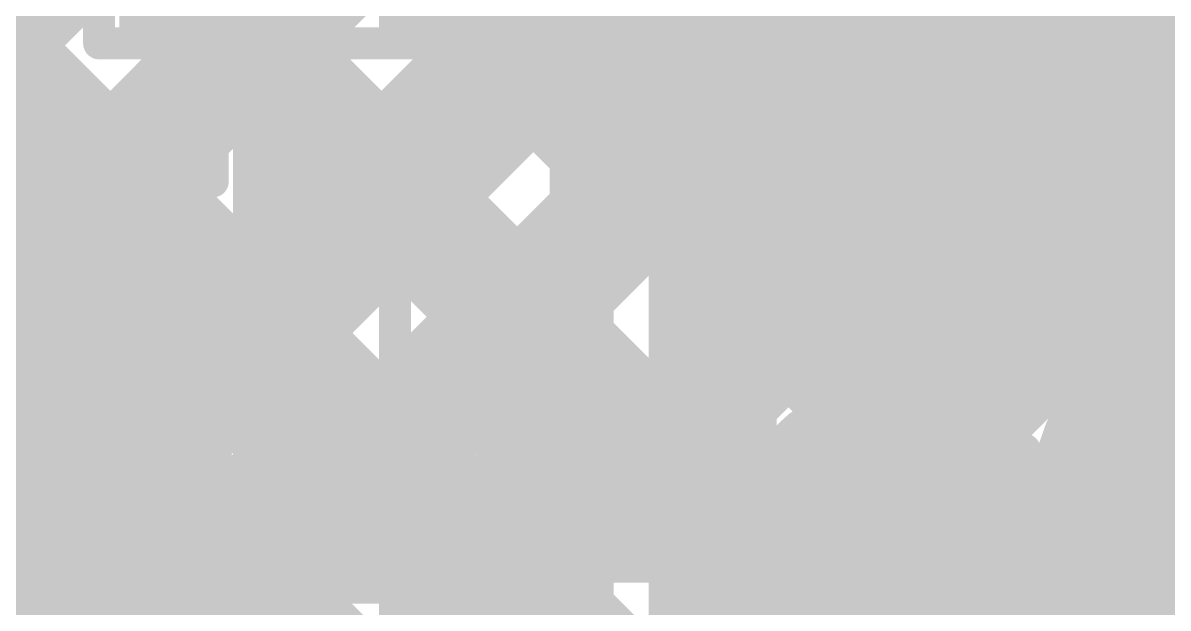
# Model space of a CAD drawing. Header units: millimetres. Extents: x 13 to 259, y -2 to 326.
# Drawn here: x 134.642 to 138.225, y 119.156 to 120.986 of the extents above; entities that cross this region are included whole.
import ezdxf

# ---------------------------------------------------------------- set-up
doc = ezdxf.new("R2010")
doc.units = ezdxf.units.MM
for name, color, linetype in [('BottomLayer', 5, 'Continuous'), ('ConnectLayer', 7, 'Continuous'), ('DrillDrawing', 1, 'Continuous'), ('Mechanical14', 56, 'Continuous'), ('Mechanical8', 56, 'Continuous'), ('MidLayer1', 16, 'Continuous'), ('MidLayer2', 76, 'Continuous'), ('MidLayer3', 90, 'Continuous'), ('MidLayer4', 156, 'Continuous'), ('MidLayer5', 130, 'Continuous'), ('MidLayer6', 216, 'Continuous'), ('MultiLayer', 9, 'Continuous'), ('TopLayer', 1, 'Continuous'), ('TopPaste', 8, 'Continuous'), ('TopSolder', 216, 'Continuous')]:
    doc.layers.add(name, color=color, linetype=linetype)

# ---------------------------------------------------------------- blocks, each defined once
blk = doc.blocks.new('SAMTEC_ASP_127797_01_185')
at = {"layer": 'Mechanical14', "const_width": 0.1}
for points in [[(-18.6309, 2.7038), (-18.6309, 3.0594)], [(-18.1991, 2.7038), (-18.1991, 3.0594)], [(-17.3609, 2.7038), (-17.3609, 3.0594)], [(-16.9291, 2.7038), (-16.9291, 3.0594)], [(-18.1991, 2.7038), (-18.6309, 2.7038)], [(-16.9291, 2.7038), (-17.3609, 2.7038)], [(-18.1991, 2.3762), (-18.6309, 2.3762)], [(-18.6309, 2.0206), (-18.6309, 2.3762)], [(-18.2007, 2.0206), (-18.2007, 2.3762)], [(-16.9291, 2.3762), (-17.3609, 2.3762)], [(-17.3609, 2.0206), (-17.3609, 2.3762)], [(-16.9291, 2.0206), (-16.9291, 2.3762)], [(-18.6309, 2.1336), (-19.4691, 2.1336)], [(-17.3609, 2.1336), (-18.1991, 2.1336)], [(-16.0909, 2.1336), (-16.9291, 2.1336)], [(-18.6309, 2.0206), (-18.7452, 2.0206)], [(-18.0848, 2.0206), (-18.1991, 2.0206)], [(-18.0848, 1.8796), (-18.0848, 2.0206)], [(-17.3609, 2.0206), (-17.4752, 2.0206)], [(-17.4752, 1.8796), (-17.4752, 2.0206)], [(-16.8148, 2.0206), (-16.9291, 2.0206)], [(-17.4752, 1.8796), (-18.0848, 1.8796)], [(-17.4752, 0.6604), (-18.0848, 0.6604)], [(-18.0848, 0.5194), (-18.0848, 0.6604)], [(-17.4752, 0.5194), (-17.4752, 0.6604)], [(-18.6309, 0.5194), (-18.7452, 0.5194)], [(-18.6309, 0.1638), (-18.6309, 0.5194)], [(-18.0848, 0.5194), (-18.1991, 0.5194)], [(-18.1991, 0.1638), (-18.1991, 0.5194)], [(-17.3609, 0.5194), (-17.4752, 0.5194)], [(-17.3609, 0.1638), (-17.3609, 0.5194)], [(-16.8148, 0.5194), (-16.9291, 0.5194)], [(-16.9291, 0.1638), (-16.9291, 0.5194)], [(-18.6309, 0.4064), (-19.4691, 0.4064)], [(-17.3609, 0.4064), (-18.1991, 0.4064)], [(-16.0909, 0.4064), (-16.9291, 0.4064)], [(-18.1991, 0.1638), (-18.6309, 0.1638)], [(-16.9291, 0.1638), (-17.3609, 0.1638)], [(-18.1991, -0.1638), (-18.6309, -0.1638)], [(-18.6309, -0.5194), (-18.6309, -0.1638)], [(-18.2007, -0.5194), (-18.2007, -0.1638)], [(-16.9291, -0.1638), (-17.3609, -0.1638)], [(-17.3609, -0.5194), (-17.3609, -0.1638)], [(-16.9291, -0.5194), (-16.9291, -0.1638)], [(-18.6309, -0.4064), (-19.4691, -0.4064)], [(-17.3609, -0.4064), (-18.1991, -0.4064)], [(-16.0909, -0.4064), (-16.9291, -0.4064)], [(-18.6309, -0.5194), (-18.7452, -0.5194)], [(-18.0848, -0.5194), (-18.1991, -0.5194)], [(-18.0848, -0.6604), (-18.0848, -0.5194)], [(-17.3609, -0.5194), (-17.4752, -0.5194)], [(-17.4752, -0.6604), (-17.4752, -0.5194)], [(-16.8148, -0.5194), (-16.9291, -0.5194)], [(-17.4752, -0.6604), (-18.0848, -0.6604)]]:
    blk.add_lwpolyline(points, dxfattribs=at)
at = {"layer": 'Mechanical14', "const_width": 0.05}
for points in [[(-18.6559, 2.7038, 1), (-18.6059, 2.7038, 1)], [(-18.6559, 2.7038, 1), (-18.6059, 2.7038, 1)], [(-18.2241, 2.7038, 1), (-18.1741, 2.7038, 1)], [(-18.2241, 2.7038, 1), (-18.1741, 2.7038, 1)], [(-17.3859, 2.7038, 1), (-17.3359, 2.7038, 1)], [(-17.3859, 2.7038, 1), (-17.3359, 2.7038, 1)], [(-16.9541, 2.7038, 1), (-16.9041, 2.7038, 1)], [(-16.9541, 2.7038, 1), (-16.9041, 2.7038, 1)], [(-18.6559, 2.3762, 1), (-18.6059, 2.3762, 1)], [(-18.6559, 2.3762, 1), (-18.6059, 2.3762, 1)], [(-18.2257, 2.3762, 1), (-18.1757, 2.3762, 1)], [(-18.2241, 2.3762, 1), (-18.1741, 2.3762, 1)], [(-17.3859, 2.3762, 1), (-17.3359, 2.3762, 1)], [(-17.3859, 2.3762, 1), (-17.3359, 2.3762, 1)], [(-16.9541, 2.3762, 1), (-16.9041, 2.3762, 1)], [(-16.9541, 2.3762, 1), (-16.9041, 2.3762, 1)], [(-18.6559, 2.1336, 1), (-18.6059, 2.1336, 1)], [(-18.2241, 2.1336, 1), (-18.1741, 2.1336, 1)], [(-17.3859, 2.1336, 1), (-17.3359, 2.1336, 1)], [(-16.9541, 2.1336, 1), (-16.9041, 2.1336, 1)], [(-18.6559, 2.0206, 1), (-18.6059, 2.0206, 1)], [(-18.6559, 2.0206, 1), (-18.6059, 2.0206, 1)], [(-18.2257, 2.0206, 1), (-18.1757, 2.0206, 1)], [(-18.2241, 2.0206, 1), (-18.1741, 2.0206, 1)], [(-18.1098, 2.0206, 1), (-18.0598, 2.0206, 1)], [(-18.1098, 2.0206, 1), (-18.0598, 2.0206, 1)], [(-17.5002, 2.0206, 1), (-17.4502, 2.0206, 1)], [(-17.5002, 2.0206, 1), (-17.4502, 2.0206, 1)], [(-17.3859, 2.0206, 1), (-17.3359, 2.0206, 1)], [(-17.3859, 2.0206, 1), (-17.3359, 2.0206, 1)], [(-16.9541, 2.0206, 1), (-16.9041, 2.0206, 1)], [(-16.9541, 2.0206, 1), (-16.9041, 2.0206, 1)], [(-18.1098, 1.8796, 1), (-18.0598, 1.8796, 1)], [(-18.1098, 1.8796, 1), (-18.0598, 1.8796, 1)], [(-17.5002, 1.8796, 1), (-17.4502, 1.8796, 1)], [(-17.5002, 1.8796, 1), (-17.4502, 1.8796, 1)], [(-18.1098, 0.6604, 1), (-18.0598, 0.6604, 1)], [(-18.1098, 0.6604, 1), (-18.0598, 0.6604, 1)], [(-17.5002, 0.6604, 1), (-17.4502, 0.6604, 1)], [(-17.5002, 0.6604, 1), (-17.4502, 0.6604, 1)], [(-18.6559, 0.5194, 1), (-18.6059, 0.5194, 1)], [(-18.6559, 0.5194, 1), (-18.6059, 0.5194, 1)], [(-18.2241, 0.5194, 1), (-18.1741, 0.5194, 1)], [(-18.2241, 0.5194, 1), (-18.1741, 0.5194, 1)], [(-18.1098, 0.5194, 1), (-18.0598, 0.5194, 1)], [(-18.1098, 0.5194, 1), (-18.0598, 0.5194, 1)], [(-17.5002, 0.5194, 1), (-17.4502, 0.5194, 1)], [(-17.5002, 0.5194, 1), (-17.4502, 0.5194, 1)], [(-17.3859, 0.5194, 1), (-17.3359, 0.5194, 1)], [(-17.3859, 0.5194, 1), (-17.3359, 0.5194, 1)], [(-16.9541, 0.5194, 1), (-16.9041, 0.5194, 1)], [(-16.9541, 0.5194, 1), (-16.9041, 0.5194, 1)], [(-18.6559, 0.4064, 1), (-18.6059, 0.4064, 1)], [(-18.2241, 0.4064, 1), (-18.1741, 0.4064, 1)], [(-17.3859, 0.4064, 1), (-17.3359, 0.4064, 1)], [(-16.9541, 0.4064, 1), (-16.9041, 0.4064, 1)], [(-18.6559, 0.1638, 1), (-18.6059, 0.1638, 1)], [(-18.6559, 0.1638, 1), (-18.6059, 0.1638, 1)], [(-18.2241, 0.1638, 1), (-18.1741, 0.1638, 1)], [(-18.2241, 0.1638, 1), (-18.1741, 0.1638, 1)], [(-17.3859, 0.1638, 1), (-17.3359, 0.1638, 1)], [(-17.3859, 0.1638, 1), (-17.3359, 0.1638, 1)], [(-16.9541, 0.1638, 1), (-16.9041, 0.1638, 1)], [(-16.9541, 0.1638, 1), (-16.9041, 0.1638, 1)], [(-18.6559, -0.1638, 1), (-18.6059, -0.1638, 1)], [(-18.6559, -0.1638, 1), (-18.6059, -0.1638, 1)], [(-18.2257, -0.1638, 1), (-18.1757, -0.1638, 1)], [(-18.2241, -0.1638, 1), (-18.1741, -0.1638, 1)], [(-17.3859, -0.1638, 1), (-17.3359, -0.1638, 1)], [(-17.3859, -0.1638, 1), (-17.3359, -0.1638, 1)], [(-16.9541, -0.1638, 1), (-16.9041, -0.1638, 1)], [(-16.9541, -0.1638, 1), (-16.9041, -0.1638, 1)], [(-18.6559, -0.4064, 1), (-18.6059, -0.4064, 1)], [(-18.2241, -0.4064, 1), (-18.1741, -0.4064, 1)], [(-17.3859, -0.4064, 1), (-17.3359, -0.4064, 1)], [(-16.9541, -0.4064, 1), (-16.9041, -0.4064, 1)], [(-18.6559, -0.5194, 1), (-18.6059, -0.5194, 1)], [(-18.6559, -0.5194, 1), (-18.6059, -0.5194, 1)], [(-18.2257, -0.5194, 1), (-18.1757, -0.5194, 1)], [(-18.2241, -0.5194, 1), (-18.1741, -0.5194, 1)], [(-18.1098, -0.5194, 1), (-18.0598, -0.5194, 1)], [(-18.1098, -0.5194, 1), (-18.0598, -0.5194, 1)], [(-17.5002, -0.5194, 1), (-17.4502, -0.5194, 1)], [(-17.5002, -0.5194, 1), (-17.4502, -0.5194, 1)], [(-17.3859, -0.5194, 1), (-17.3359, -0.5194, 1)], [(-17.3859, -0.5194, 1), (-17.3359, -0.5194, 1)], [(-16.9541, -0.5194, 1), (-16.9041, -0.5194, 1)], [(-16.9541, -0.5194, 1), (-16.9041, -0.5194, 1)], [(-18.1098, -0.6604, 1), (-18.0598, -0.6604, 1)], [(-18.1098, -0.6604, 1), (-18.0598, -0.6604, 1)], [(-17.5002, -0.6604, 1), (-17.4502, -0.6604, 1)], [(-17.5002, -0.6604, 1), (-17.4502, -0.6604, 1)]]:
    blk.add_lwpolyline(points, format="xyb", close=True, dxfattribs=at)
at = {"layer": 'Mechanical8', "const_width": 0.1}
for points in [[(-18.415, 2.175), (-18.415, 3.175)], [(-17.145, 2.175), (-17.145, 3.175)], [(-18.415, 1.905), (-18.415, 2.905)], [(-17.145, 1.905), (-17.145, 2.905)], [(-18.685, 1.905), (-19.685, 1.905)], [(-18.415, 1.905), (-19.415, 1.905)], [(-18.415, 0.905), (-18.415, 1.905)], [(-17.415, 1.905), (-18.415, 1.905)], [(-17.145, 1.905), (-18.145, 1.905)], [(-17.145, 0.905), (-17.145, 1.905)], [(-16.145, 1.905), (-17.145, 1.905)], [(-15.875, 1.905), (-16.875, 1.905)]]:
    blk.add_lwpolyline(points, dxfattribs=at)
at = {"layer": 'Mechanical8', "const_width": 0.05}
for points in [[(-18.44, 2.175, 1), (-18.39, 2.175, 1)], [(-17.17, 2.175, 1), (-17.12, 2.175, 1)], [(-18.71, 1.905, 1), (-18.66, 1.905, 1)], [(-18.44, 1.905, 1), (-18.39, 1.905, 1)], [(-18.44, 1.905, 1), (-18.39, 1.905, 1)], [(-18.44, 1.905, 1), (-18.39, 1.905, 1)], [(-18.44, 1.905, 1), (-18.39, 1.905, 1)], [(-18.17, 1.905, 1), (-18.12, 1.905, 1)], [(-17.44, 1.905, 1), (-17.39, 1.905, 1)], [(-17.17, 1.905, 1), (-17.12, 1.905, 1)], [(-17.17, 1.905, 1), (-17.12, 1.905, 1)], [(-17.17, 1.905, 1), (-17.12, 1.905, 1)], [(-17.17, 1.905, 1), (-17.12, 1.905, 1)], [(-16.9, 1.905, 1), (-16.85, 1.905, 1)], [(-18.44, 0.905, 1), (-18.39, 0.905, 1)], [(-17.17, 0.905, 1), (-17.12, 0.905, 1)]]:
    blk.add_lwpolyline(points, format="xyb", close=True, dxfattribs=at)
at = {"layer": 'TopLayer', "const_width": 0.32}
for points in [[(-18.575, 1.905, 1), (-18.255, 1.905, 1)], [(-17.305, 1.905, 1), (-16.985, 1.905, 1)]]:
    blk.add_lwpolyline(points, format="xyb", close=True, dxfattribs=at)
at = {"layer": 'TopPaste', "const_width": 0.32}
for points in [[(-18.575, 1.905, 1), (-18.255, 1.905, 1)], [(-17.305, 1.905, 1), (-16.985, 1.905, 1)]]:
    blk.add_lwpolyline(points, format="xyb", close=True, dxfattribs=at)
at = {"layer": 'TopSolder', "const_width": 0.4216}
for points in [[(-18.6258, 3.175, 1), (-18.2042, 3.175, 1)], [(-17.3558, 3.175, 1), (-16.9342, 3.175, 1)], [(-18.6258, 1.905, 1), (-18.2042, 1.905, 1)], [(-17.3558, 1.905, 1), (-16.9342, 1.905, 1)]]:
    blk.add_lwpolyline(points, format="xyb", close=True, dxfattribs=at)

msp = doc.modelspace()

# ---------------------------------------------------------------- linework, layer by layer
at = {"layer": 'BottomLayer', "const_width": 0.25}
msp.add_lwpolyline([(137.1801, 120.7057, 1), (137.43, 120.7057, 1)], format="xyb", close=True, dxfattribs=at)
at = {"layer": 'ConnectLayer', "const_width": 0.4}
for points in [[(124.9026, 133.0495), (136.8596, 121.0925)], [(134.0529, 119.6279), (146.9037, 132.4787)], [(125.7827, 128.7753), (137.1066, 117.4514)], [(137.8643, 120.8937), (144.4324, 127.4618)], [(133.2421, 124.71), (136.8596, 121.0925)], [(132.7821, 124.3214), (147.8674, 109.2362)], [(132.7821, 124.3214), (137.6678, 119.4357)], [(132.7821, 124.3214), (136.2393, 120.8643)], [(132.7821, 124.3214), (141.26, 115.8435)], [(133.8818, 124.0702), (136.8595, 121.0925)], [(133.8819, 124.0702), (136.8595, 121.0925)], [(133.5938, 120.0174), (137.5602, 123.9837)], [(132.7596, 123.4955), (147.5365, 108.7185)], [(132.7596, 123.4955), (141.26, 114.995)], [(132.7596, 123.4954), (136.8193, 119.4357)], [(132.7596, 123.4954), (135.815, 120.44)], [(134.027, 120.4505), (136.7234, 123.1469)], [(134.0271, 120.4507), (136.7234, 123.147)], [(133.8834, 118.6099), (138.1309, 122.8574)], [(132.6089, 122.7976), (148.3728, 107.0337)], [(132.6089, 122.7976), (135.9708, 119.4357)], [(132.6089, 122.7976), (135.3908, 120.0157)], [(132.6089, 122.7976), (138.8415, 116.565)], [(134.0529, 119.6279), (137.1129, 122.6879)], [(134.0529, 119.6279), (137.1128, 122.6879)], [(134.1915, 120.615), (136.1271, 122.5507)], [(134.7111, 120.2862), (136.7407, 122.3157)], [(137.2548, 119.4357), (140.15, 122.3309)], [(137.8643, 120.8937), (138.796, 121.8255)], [(133.8834, 118.6099), (136.8609, 121.5874)], [(134.7092, 119.4357), (136.8609, 121.5874)], [(135.04, 119.7665), (136.8609, 121.5874)], [(136.8, 118.981), (139.2417, 121.4226)], [(137.8643, 120.8937), (138.387, 121.4165)], [(137.8643, 120.8938), (138.387, 121.4165)], [(133.9345, 118.5594), (136.425, 121.05)], [(136.425, 121.05), (136.8259, 121.05)], [(137.8344, 120.9662), (137.9938, 120.8068)], [(137.8344, 120.9662), (137.9938, 120.8068)], [(137.8345, 120.9661), (138.8354, 119.9652)], [(137.8345, 120.9661), (138.8354, 119.9652)], [(134.0216, 117.8996), (136.7242, 120.6022)], [(134.0216, 117.8996), (136.7242, 120.6022)], [(135.5578, 119.4357), (136.7242, 120.6022)], [(134.0507, 120.5073), (135.1223, 119.4357)], [(134.0507, 120.5073), (134.9665, 119.5915)], [(134.5112, 120.4861), (134.9112, 120.0861)], [(136.8, 117.2008), (136.8, 120.4006)], [(133.8864, 116.0673), (138.1335, 120.3144)], [(134.3841, 116.565), (138.1335, 120.3144)], [(136.8, 120.3035), (138.3807, 118.7228)], [(137.6918, 120.2602), (138.1295, 119.8225)], [(137.6918, 120.2602), (138.1295, 119.8225)], [(137.6919, 120.2602), (138.1296, 119.8225)], [(137.6919, 120.2602), (138.1296, 119.8225)], [(132.7843, 115.8137), (137.117, 120.1465)], [(133.5356, 116.565), (137.117, 120.1465)], [(134.3173, 118.1786), (136.26, 120.1213)], [(136.26, 117.2008), (136.26, 120.1213)], [(136.4063, 119.4357), (137.117, 120.1465)], [(136.8, 119.8295), (137.117, 120.1465)], [(136.1969, 120.0582), (136.26, 119.995)], [(135.04, 119.2707), (135.04, 119.775)], [(134.0343, 119.6752), (136.7222, 116.9873)], [(134.0343, 119.6752), (134.5422, 119.1672)], [(135.7726, 119.6339), (136.26, 119.1465)], [(135.04, 119.5179), (137.1066, 117.4514)], [(134.085, 119.4357), (137.9851, 119.4357)], [(136.8, 119.4549), (137.993, 118.262)], [(134.0156, 115.348), (137.9951, 119.3275)], [(135.2326, 116.565), (137.9951, 119.3275)], [(136.8, 118.1325), (137.9951, 119.3275)], [(133.7515, 116.7809), (136.26, 119.2895)], [(135.3483, 119.2096), (136.26, 118.2979)], [(134.0841, 118.1325), (134.9112, 118.9596)]]:
    msp.add_lwpolyline(points, dxfattribs=at)
for points in [[(136.9099, 121.1438, -0.267762), (137.0511, 121.6647)], [(136.9099, 121.1438, -0.26708), (137.0501, 121.6637)], [(137.4319, 121.2819, -0.352058), (137.895, 120.7057)], [(136.8259, 121.05, -0.053505), (136.9099, 121.1438)], [(137.895, 120.7057, -0.759479), (136.8, 120.4006)], [(134.2, 120.615, -0.198912), (134.5112, 120.4861)], [(134.2, 120.615, -0.198912), (134.5112, 120.4861)], [(134.9112, 120.0861, -0.198912), (135.04, 119.775)], [(134.9112, 120.0861, -0.198912), (135.04, 119.775)], [(137.9851, 119.4357, -0.668179), (138.9922, 119.8529)], [(139.157, 119.3387, -0.554672), (138.2322, 118.9556)], [(135.04, 119.2707, -0.198912), (134.9112, 118.9596)], [(135.04, 119.2707, -0.198912), (134.9112, 118.9596)]]:
    msp.add_lwpolyline(points, format="xyb", dxfattribs=at)
at = {"layer": 'ConnectLayer'}
for points, const_width in [([(137.895, 120.7057, 1), (136.7151, 120.7057, 1)], 0.4), ([(137.895, 120.7057, 1), (136.7151, 120.7057, 1)], 0.4), ([(137.895, 120.7057, 1), (136.7151, 120.7057, 1)], 0.4), ([(139.165, 120.7057, 1), (137.9851, 120.7057, 1)], 0.4), ([(139.165, 120.7057, 1), (137.9851, 120.7057, 1)], 0.4), ([(136.8099, 121.1438, 1), (137.0099, 121.1438, 1)], 0.2), ([(136.8099, 121.1438, 1), (137.0099, 121.1438, 1)], 0.2), ([(136.8099, 121.1438, 1), (137.0099, 121.1438, 1)], 0.2), ([(136.7595, 121.0925, 1), (136.9595, 121.0925, 1)], 0.2), ([(136.7595, 121.0925, 1), (136.9595, 121.0925, 1)], 0.2), ([(136.7596, 121.0925, 1), (136.9596, 121.0925, 1)], 0.2), ([(136.7596, 121.0925, 1), (136.9596, 121.0925, 1)], 0.2), ([(136.325, 121.05, 1), (136.525, 121.05, 1)], 0.2), ([(136.325, 121.05, 1), (136.525, 121.05, 1)], 0.2), ([(136.7259, 121.05, 1), (136.9259, 121.05, 1)], 0.2), ([(136.7259, 121.05, 1), (136.9259, 121.05, 1)], 0.2), ([(137.7344, 120.9662, 1), (137.9344, 120.9662, 1)], 0.2), ([(137.7344, 120.9662, 1), (137.9344, 120.9662, 1)], 0.2), ([(137.7345, 120.9661, 1), (137.9345, 120.9661, 1)], 0.2), ([(137.7345, 120.9661, 1), (137.9345, 120.9661, 1)], 0.2), ([(137.7643, 120.8938, 1), (137.9643, 120.8938, 1)], 0.2), ([(137.7643, 120.8937, 1), (137.9643, 120.8937, 1)], 0.2), ([(137.7643, 120.8937, 1), (137.9643, 120.8937, 1)], 0.2), ([(137.7643, 120.8937, 1), (137.9643, 120.8937, 1)], 0.2), ([(136.1393, 120.8643, 1), (136.3393, 120.8643, 1)], 0.2), ([(137.8938, 120.8068, 1), (138.0938, 120.8068, 1)], 0.2), ([(137.8938, 120.8068, 1), (138.0938, 120.8068, 1)], 0.2), ([(136.6151, 120.7057, 1), (136.8151, 120.7057, 1)], 0.2), ([(136.6151, 120.7057, 1), (136.8151, 120.7057, 1)], 0.2), ([(136.6151, 120.7057, 1), (136.8151, 120.7057, 1)], 0.2), ([(137.795, 120.7057, 1), (137.995, 120.7057, 1)], 0.2), ([(137.795, 120.7057, 1), (137.995, 120.7057, 1)], 0.2), ([(137.795, 120.7057, 1), (137.995, 120.7057, 1)], 0.2), ([(137.795, 120.7057, 1), (137.995, 120.7057, 1)], 0.2), ([(137.795, 120.7057, 1), (137.995, 120.7057, 1)], 0.2), ([(137.8851, 120.7057, 1), (138.0851, 120.7057, 1)], 0.2), ([(137.8851, 120.7057, 1), (138.0851, 120.7057, 1)], 0.2), ([(136.6242, 120.6022, 1), (136.8242, 120.6022, 1)], 0.2), ([(136.6242, 120.6022, 1), (136.8242, 120.6022, 1)], 0.2), ([(136.6242, 120.6022, 1), (136.8242, 120.6022, 1)], 0.2), ([(134.4112, 120.4861, 1), (134.6112, 120.4861, 1)], 0.2), ([(134.4112, 120.4861, 1), (134.6112, 120.4861, 1)], 0.2), ([(134.4112, 120.4861, 1), (134.6112, 120.4861, 1)], 0.2), ([(135.715, 120.44, 1), (135.915, 120.44, 1)], 0.2), ([(136.7, 120.4006, 1), (136.9, 120.4006, 1)], 0.2), ([(136.7, 120.4006, 1), (136.9, 120.4006, 1)], 0.2), ([(136.7, 120.3035, 1), (136.9, 120.3035, 1)], 0.2), ([(138.0335, 120.3144, 1), (138.2335, 120.3144, 1)], 0.2), ([(138.0335, 120.3144, 1), (138.2335, 120.3144, 1)], 0.2), ([(134.6111, 120.2862, 1), (134.8111, 120.2862, 1)], 0.2), ([(137.5918, 120.2602, 1), (137.7918, 120.2602, 1)], 0.2), ([(137.5918, 120.2602, 1), (137.7918, 120.2602, 1)], 0.2), ([(137.5919, 120.2602, 1), (137.7919, 120.2602, 1)], 0.2), ([(137.5919, 120.2602, 1), (137.7919, 120.2602, 1)], 0.2), ([(136.16, 120.1213, 1), (136.36, 120.1213, 1)], 0.2), ([(136.16, 120.1213, 1), (136.36, 120.1213, 1)], 0.2), ([(137.017, 120.1465, 1), (137.217, 120.1465, 1)], 0.2), ([(137.017, 120.1465, 1), (137.217, 120.1465, 1)], 0.2), ([(137.017, 120.1465, 1), (137.217, 120.1465, 1)], 0.2), ([(137.017, 120.1465, 1), (137.217, 120.1465, 1)], 0.2), ([(134.8112, 120.0861, 1), (135.0112, 120.0861, 1)], 0.2), ([(134.8112, 120.0861, 1), (135.0112, 120.0861, 1)], 0.2), ([(134.8112, 120.0861, 1), (135.0112, 120.0861, 1)], 0.2), ([(136.0969, 120.0582, 1), (136.2969, 120.0582, 1)], 0.2), ([(135.2908, 120.0157, 1), (135.4908, 120.0157, 1)], 0.2), ([(139.165, 119.4357, 1), (137.9851, 119.4357, 1)], 0.4), ([(139.165, 119.4357, 1), (137.9851, 119.4357, 1)], 0.4), ([(139.165, 119.4357, 1), (137.9851, 119.4357, 1)], 0.4), ([(136.16, 119.995, 1), (136.36, 119.995, 1)], 0.2), ([(136.7, 119.8295, 1), (136.9, 119.8295, 1)], 0.2), ([(138.0295, 119.8225, 1), (138.2295, 119.8225, 1)], 0.2), ([(138.0295, 119.8225, 1), (138.2295, 119.8225, 1)], 0.2), ([(138.0296, 119.8225, 1), (138.2296, 119.8225, 1)], 0.2), ([(138.0296, 119.8225, 1), (138.2296, 119.8225, 1)], 0.2), ([(134.94, 119.775, 1), (135.14, 119.775, 1)], 0.2), ([(134.94, 119.775, 1), (135.14, 119.775, 1)], 0.2), ([(134.94, 119.775, 1), (135.14, 119.775, 1)], 0.2), ([(134.94, 119.7665, 1), (135.14, 119.7665, 1)], 0.2), ([(135.6726, 119.6339, 1), (135.8726, 119.6339, 1)], 0.2), ([(134.8665, 119.5915, 1), (135.0665, 119.5915, 1)], 0.2), ([(134.94, 119.5179, 1), (135.14, 119.5179, 1)], 0.2), ([(134.6092, 119.4357, 1), (134.8092, 119.4357, 1)], 0.2), ([(135.0223, 119.4357, 1), (135.2223, 119.4357, 1)], 0.2), ([(135.4578, 119.4357, 1), (135.6578, 119.4357, 1)], 0.2), ([(135.8708, 119.4357, 1), (136.0708, 119.4357, 1)], 0.2), ([(136.3063, 119.4357, 1), (136.5063, 119.4357, 1)], 0.2), ([(136.7, 119.4549, 1), (136.9, 119.4549, 1)], 0.2), ([(136.7193, 119.4357, 1), (136.9193, 119.4357, 1)], 0.2), ([(137.1548, 119.4357, 1), (137.3548, 119.4357, 1)], 0.2), ([(137.5678, 119.4357, 1), (137.7678, 119.4357, 1)], 0.2), ([(137.8851, 119.4357, 1), (138.0851, 119.4357, 1)], 0.2), ([(137.8851, 119.4357, 1), (138.0851, 119.4357, 1)], 0.2), ([(137.8851, 119.4357, 1), (138.0851, 119.4357, 1)], 0.2), ([(137.8851, 119.4357, 1), (138.0851, 119.4357, 1)], 0.2), ([(137.8851, 119.4357, 1), (138.0851, 119.4357, 1)], 0.2), ([(137.8951, 119.3275, 1), (138.0951, 119.3275, 1)], 0.2), ([(137.8951, 119.3275, 1), (138.0951, 119.3275, 1)], 0.2), ([(137.8951, 119.3275, 1), (138.0951, 119.3275, 1)], 0.2), ([(136.16, 119.2895, 1), (136.36, 119.2895, 1)], 0.2), ([(134.94, 119.2707, 1), (135.14, 119.2707, 1)], 0.2), ([(134.94, 119.2707, 1), (135.14, 119.2707, 1)], 0.2), ([(134.94, 119.2707, 1), (135.14, 119.2707, 1)], 0.2), ([(135.2483, 119.2096, 1), (135.4483, 119.2096, 1)], 0.2), ([(134.4422, 119.1672, 1), (134.6422, 119.1672, 1)], 0.2), ([(136.16, 119.1465, 1), (136.36, 119.1465, 1)], 0.2), ([(136.7, 118.981, 1), (136.9, 118.981, 1)], 0.2), ([(134.8112, 118.9596, 1), (135.0112, 118.9596, 1)], 0.2), ([(134.8112, 118.9596, 1), (135.0112, 118.9596, 1)], 0.2), ([(134.8112, 118.9596, 1), (135.0112, 118.9596, 1)], 0.2)]:
    msp.add_lwpolyline(points, format="xyb", close=True, dxfattribs=dict(at, const_width=const_width))
at = {"layer": 'DrillDrawing', "const_width": 0.0508}
for points in [[(137.178, 120.8327), (137.178, 120.9597)], [(137.178, 120.9597), (137.432, 120.9597)], [(137.432, 120.8327), (137.432, 120.9597)], [(137.051, 120.5787), (137.051, 120.8327)], [(137.051, 120.8327), (137.178, 120.8327)], [(137.432, 120.8327), (137.559, 120.8327)], [(137.559, 120.5787), (137.559, 120.8327)], [(137.051, 120.5787), (137.178, 120.5787)], [(137.178, 120.4517), (137.178, 120.5787)], [(137.432, 120.5787), (137.559, 120.5787)], [(137.432, 120.4517), (137.432, 120.5787)], [(137.178, 120.4517), (137.432, 120.4517)]]:
    msp.add_lwpolyline(points, dxfattribs=at)
at = {"layer": 'DrillDrawing', "const_width": 0.0254}
for points in [[(137.1653, 120.9597, 1), (137.1907, 120.9597, 1)], [(137.1653, 120.9597, 1), (137.1907, 120.9597, 1)], [(137.4193, 120.9597, 1), (137.4447, 120.9597, 1)], [(137.4193, 120.9597, 1), (137.4447, 120.9597, 1)], [(137.0383, 120.8327, 1), (137.0637, 120.8327, 1)], [(137.0383, 120.8327, 1), (137.0637, 120.8327, 1)], [(137.1653, 120.8327, 1), (137.1907, 120.8327, 1)], [(137.1653, 120.8327, 1), (137.1907, 120.8327, 1)], [(137.4193, 120.8327, 1), (137.4447, 120.8327, 1)], [(137.4193, 120.8327, 1), (137.4447, 120.8327, 1)], [(137.5463, 120.8327, 1), (137.5717, 120.8327, 1)], [(137.5463, 120.8327, 1), (137.5717, 120.8327, 1)], [(137.0383, 120.5787, 1), (137.0637, 120.5787, 1)], [(137.0383, 120.5787, 1), (137.0637, 120.5787, 1)], [(137.1653, 120.5787, 1), (137.1907, 120.5787, 1)], [(137.1653, 120.5787, 1), (137.1907, 120.5787, 1)], [(137.4193, 120.5787, 1), (137.4447, 120.5787, 1)], [(137.4193, 120.5787, 1), (137.4447, 120.5787, 1)], [(137.5463, 120.5787, 1), (137.5717, 120.5787, 1)], [(137.5463, 120.5787, 1), (137.5717, 120.5787, 1)], [(137.1653, 120.4517, 1), (137.1907, 120.4517, 1)], [(137.1653, 120.4517, 1), (137.1907, 120.4517, 1)], [(137.4193, 120.4517, 1), (137.4447, 120.4517, 1)], [(137.4193, 120.4517, 1), (137.4447, 120.4517, 1)]]:
    msp.add_lwpolyline(points, format="xyb", close=True, dxfattribs=at)
at = {"layer": 'MidLayer1', "const_width": 0.25}
msp.add_lwpolyline([(137.1801, 120.7057, 1), (137.43, 120.7057, 1)], format="xyb", close=True, dxfattribs=at)
at = {"layer": 'MidLayer2'}
for points, const_width in [([(136.8151, 121.1957), (137.305, 120.7057)], 0.2), ([(138.11, 119.6283), (138.6581, 120.1763)], 0.15), ([(138.11, 119.2431), (138.11, 119.6283)], 0.15), ([(135.35, 116.4831), (138.11, 119.2431)], 0.15)]:
    msp.add_lwpolyline(points, dxfattribs=dict(at, const_width=const_width))
for points, const_width in [([(137.1801, 120.7057, 1), (137.43, 120.7057, 1)], 0.25), ([(137.255, 120.7057, 1), (137.355, 120.7057, 1)], 0.1), ([(138.0725, 119.6283, 1), (138.1475, 119.6283, 1)], 0.075), ([(138.0725, 119.6283, 1), (138.1475, 119.6283, 1)], 0.075), ([(138.0725, 119.2431, 1), (138.1475, 119.2431, 1)], 0.075), ([(138.0725, 119.2431, 1), (138.1475, 119.2431, 1)], 0.075)]:
    msp.add_lwpolyline(points, format="xyb", close=True, dxfattribs=dict(at, const_width=const_width))
at = {"layer": 'MidLayer3'}
for points, const_width in [([(137.1801, 120.7057, 1), (137.43, 120.7057, 1)], 0.25), ([(134.55, 119.775, 1), (134.65, 119.775, 1)], 0.1), ([(134.55, 119.775, 1), (134.65, 119.775, 1)], 0.1), ([(134.55, 119.2707, 1), (134.65, 119.2707, 1)], 0.1), ([(134.55, 119.2707, 1), (134.65, 119.2707, 1)], 0.1)]:
    msp.add_lwpolyline(points, format="xyb", close=True, dxfattribs=dict(at, const_width=const_width))
at = {"layer": 'MidLayer3', "const_width": 0.2}
for points in [[(134.2, 120.175), (134.6, 119.775)], [(134.6, 119.2707), (134.6, 119.775)], [(133.495, 118.1657), (134.6, 119.2707)]]:
    msp.add_lwpolyline(points, dxfattribs=at)
at = {"layer": 'MidLayer4'}
for points, const_width in [([(135.4, 116.775), (135.4, 124.5737)], 0.2), ([(137.895, 120.4613), (137.895, 123.0012)], 0.4), ([(136.39, 117.1178), (136.39, 121.45)], 0.2), ([(137.305, 119.8713), (137.895, 120.4613)], 0.4), ([(137.895, 120.4613), (138.2407, 120.1157)], 0.4), ([(138.2407, 120.1157), (139.1962, 120.1157)], 0.4), ([(137.305, 116.8957), (137.305, 119.8713)], 0.4)]:
    msp.add_lwpolyline(points, dxfattribs=dict(at, const_width=const_width))
for points, const_width in [([(137.1801, 120.7057, 1), (137.43, 120.7057, 1)], 0.25), ([(137.795, 120.4613, 1), (137.995, 120.4613, 1)], 0.2), ([(137.795, 120.4613, 1), (137.995, 120.4613, 1)], 0.2), ([(137.795, 120.4613, 1), (137.995, 120.4613, 1)], 0.2), ([(138.1407, 120.1157, 1), (138.3407, 120.1157, 1)], 0.2), ([(138.1407, 120.1157, 1), (138.3407, 120.1157, 1)], 0.2), ([(137.205, 119.8713, 1), (137.405, 119.8713, 1)], 0.2), ([(137.205, 119.8713, 1), (137.405, 119.8713, 1)], 0.2)]:
    msp.add_lwpolyline(points, format="xyb", close=True, dxfattribs=dict(at, const_width=const_width))
at = {"layer": 'MidLayer5', "const_width": 0.25}
msp.add_lwpolyline([(137.1801, 120.7057, 1), (137.43, 120.7057, 1)], format="xyb", close=True, dxfattribs=at)
at = {"layer": 'MidLayer6', "const_width": 0.25}
msp.add_lwpolyline([(137.1801, 120.7057, 1), (137.43, 120.7057, 1)], format="xyb", close=True, dxfattribs=at)
at = {"layer": 'MultiLayer', "const_width": 0.25}
msp.add_lwpolyline([(137.1801, 120.7057, 1), (137.43, 120.7057, 1)], format="xyb", close=True, dxfattribs=at)
at = {"layer": 'TopLayer', "const_width": 0.25}
msp.add_lwpolyline([(137.1801, 120.7057, 1), (137.43, 120.7057, 1)], format="xyb", close=True, dxfattribs=at)

# ---------------------------------------------------------------- block references
at = {"rotation": 270}
msp.add_blockref('SAMTEC_ASP_127797_01_185', (135.4, 102.2907), dxfattribs=at)

doc.saveas('drawing.dxf')
